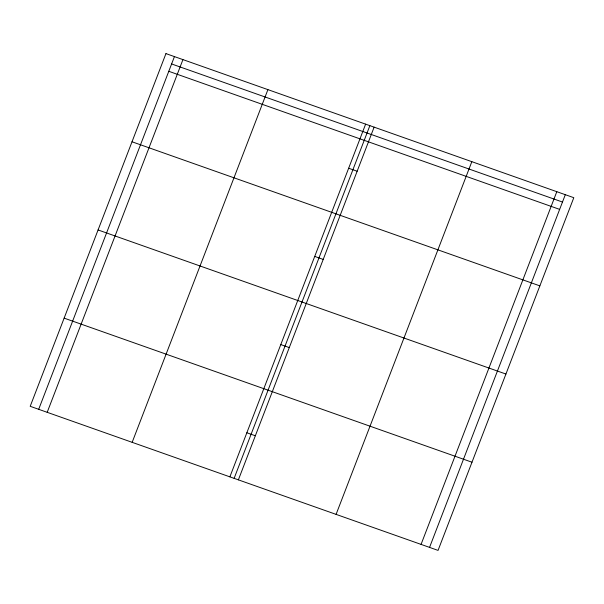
<?xml version="1.0" encoding="UTF-8"?>
<svg xmlns="http://www.w3.org/2000/svg" width="604" height="604" viewBox="0 0 604 604"><rect width="100%" height="100%" fill="white"/><g stroke="black" fill="none" stroke-linecap="round" stroke-linejoin="round"><path stroke-width="0.91" d="M38.694 409.308L174.443 56.602M47.195 412.313L182.937 59.607M132.163 442.332L267.912 89.626M229.882 476.85L365.624 124.145M234.126 478.353L369.875 125.647M238.376 479.855L374.118 127.15M336.088 514.374L471.837 161.668M421.064 544.393L556.805 191.687M429.557 547.398L565.306 194.692M171.612 63.956L562.475 202.038M168.788 71.302L559.644 209.384M348.659 168.237L357.153 171.234M132.012 141.781L539.863 285.866M314.722 256.413L323.216 259.41M98.075 229.958L505.925 374.042M280.784 344.59L289.278 347.587M64.137 318.134L471.988 462.219M246.847 432.766L255.341 435.763M165.949 53.605L30.2 406.311L438.051 550.395L573.8 197.689L165.949 53.605"/></g></svg>
